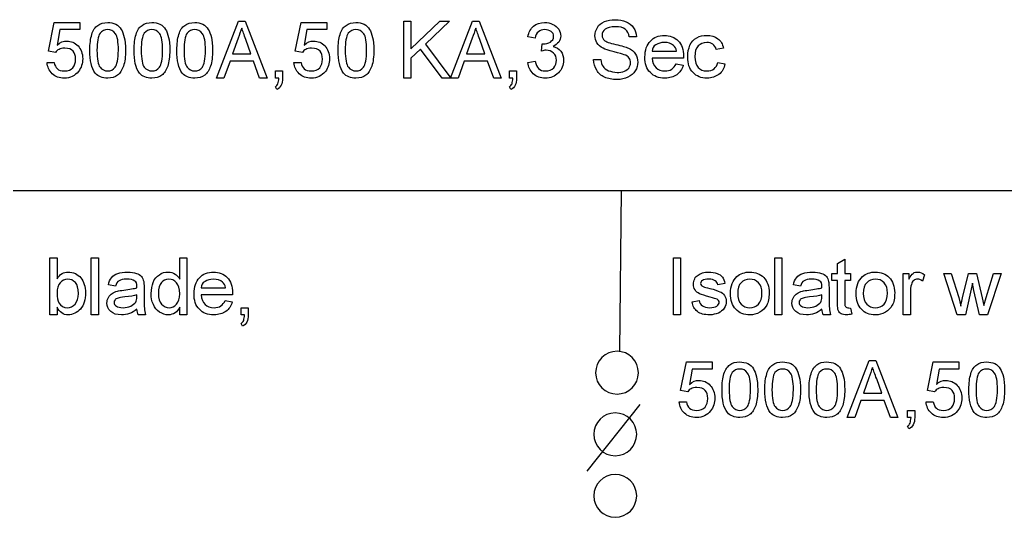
# Model space of a CAD drawing. Header units: millimetres. Extents: x 12 to 286, y 8 to 173.
# Drawn here: x 89.28 to 113.65, y 43.04 to 55.35 of the extents above; entities that cross this region are included whole.
import ezdxf

# ---------------------------------------------------------------- set-up
doc = ezdxf.new("R2010")
doc.units = ezdxf.units.MM
doc.layers.get('0').update_dxf_attribs({"linetype": 'CONTINUOUS'})

msp = doc.modelspace()

# ---------------------------------------------------------------- linework, layer by layer
at = {"color": 0}
for p, q in [((94.1476, 53.9048), (94.6891, 55.3159)), ((94.6891, 55.3159), (94.8588, 55.3159)), ((94.8588, 55.3159), (95.4003, 53.9048)), ((98.7778, 53.9048), (98.7778, 55.3159)), ((98.7778, 55.3159), (98.9542, 55.3159)), ((98.9542, 55.3159), (98.9542, 54.6283)), ((98.9542, 54.6283), (99.6668, 55.3159)), ((99.9063, 55.3159), (99.3112, 54.7412)), ((99.6668, 55.3159), (99.9063, 55.3159)), ((99.9324, 53.9048), (100.474, 55.3159)), ((100.474, 55.3159), (100.644, 55.3159)), ((100.644, 55.3159), (101.185, 53.9048)), ((89.9943, 54.5744), (90.1347, 55.2799)), ((90.1347, 55.2799), (90.7701, 55.2799)), ((90.278, 55.1035), (90.212, 54.719)), ((90.7701, 55.1035), (90.278, 55.1035)), ((90.7701, 55.2799), (90.7701, 55.1035)), ((96.096, 54.5744), (96.2381, 55.2799)), ((96.2381, 55.2799), (96.8735, 55.2799)), ((96.3814, 55.1035), (96.3154, 54.719)), ((96.8735, 55.1035), (96.3814, 55.1035)), ((96.8735, 55.2799), (96.8735, 55.1035)), ((94.6849, 54.8901), (94.5473, 54.5042)), ((95.0006, 54.5042), (94.8753, 54.8584)), ((100.47, 54.8901), (100.332, 54.5042)), ((100.785, 54.5042), (100.66, 54.8584)), ((102.023, 54.8929), (101.847, 54.9271)), ((104.528, 54.9271), (104.352, 54.9271)), ((91.0167, 54.591), (91.0167, 54.591)), ((92.111, 54.591), (92.111, 54.591)), ((93.1693, 54.591), (93.1693, 54.591)), ((97.1543, 54.591), (97.1543, 54.591)), ((99.1884, 54.6241), (98.9542, 54.398)), ((99.7299, 53.9048), (99.1884, 54.6241)), ((99.3112, 54.7412), (99.9423, 53.9048)), ((102.18, 54.5744), (102.198, 54.7508)), ((106.679, 54.6446), (106.503, 54.6104)), ((90.1707, 54.5402), (89.9943, 54.5744)), ((94.5473, 54.5042), (95.0006, 54.5042)), ((96.2724, 54.5402), (96.096, 54.5744)), ((98.9542, 54.398), (98.9542, 53.9048)), ((100.332, 54.5042), (100.785, 54.5042)), ((103.47, 54.3638), (103.646, 54.3638)), ((104.915, 54.5744), (105.517, 54.5744)), ((105.692, 54.398), (104.915, 54.398)), ((89.9583, 54.2918), (90.1347, 54.2918)), ((94.4838, 54.3278), (94.3321, 53.9048)), ((95.0627, 54.3278), (94.4838, 54.3278)), ((95.214, 53.9048), (95.0627, 54.3278)), ((96.0617, 54.2918), (96.2381, 54.2918)), ((100.27, 54.3278), (100.119, 53.9048)), ((100.849, 54.3278), (100.27, 54.3278)), ((101.001, 53.9048), (100.849, 54.3278)), ((101.847, 54.2918), (102.023, 54.3278)), ((105.514, 54.2576), (105.687, 54.2216)), ((105.514, 54.2576), (105.514, 54.2576)), ((106.539, 54.2918), (106.715, 54.2576)), ((94.3321, 53.9048), (94.1476, 53.9048)), ((95.4003, 53.9048), (95.214, 53.9048)), ((95.6028, 53.9048), (95.6028, 54.0812)), ((95.6028, 54.0812), (95.7792, 54.0812)), ((95.6896, 53.9048), (95.6028, 53.9048)), ((95.7792, 54.0812), (95.7792, 53.9048)), ((98.9542, 53.9048), (98.7778, 53.9048)), ((99.9423, 53.9048), (99.7299, 53.9048)), ((100.119, 53.9048), (99.9324, 53.9048)), ((101.185, 53.9048), (101.001, 53.9048)), ((101.388, 53.9048), (101.388, 54.0812)), ((101.388, 54.0812), (101.564, 54.0812)), ((101.476, 53.9048), (101.388, 53.9048)), ((101.564, 54.0812), (101.564, 53.9048)), ((95.6388, 53.6222), (95.6028, 53.6924)), ((101.424, 53.6222), (101.388, 53.6924)), ((22.9595, 51.1253), (159.272, 51.1253)), ((104.153, 51.1253), (104.112, 47.1456)), ((90.0285, 48.048), (90.0285, 49.4591)), ((90.0285, 49.4591), (90.2049, 49.4591)), ((90.2049, 49.4591), (90.2049, 48.937)), ((91.0526, 48.048), (91.0526, 49.4591)), ((91.0526, 49.4591), (91.229, 49.4591)), ((91.229, 49.4591), (91.229, 48.048)), ((93.2395, 48.9342), (93.2395, 49.4591)), ((93.2395, 49.4591), (93.4159, 49.4591)), ((93.4159, 49.4591), (93.4159, 48.048)), ((105.445, 48.048), (105.445, 49.4591)), ((105.445, 49.4591), (105.621, 49.4591)), ((105.621, 49.4591), (105.621, 48.048)), ((107.95, 48.048), (107.95, 49.4591)), ((107.95, 49.4591), (108.126, 49.4591)), ((108.126, 49.4591), (108.126, 48.048)), ((109.502, 49.3201), (109.678, 49.4235)), ((109.502, 49.0721), (109.502, 49.3201)), ((109.678, 49.4235), (109.678, 49.0721)), ((109.361, 48.8957), (109.361, 49.0721)), ((109.361, 49.0721), (109.502, 49.0721)), ((109.678, 49.0721), (109.82, 49.0721)), ((109.82, 49.0721), (109.82, 48.8957)), ((111.125, 48.048), (111.125, 49.0721)), ((111.125, 49.0721), (111.265, 49.0721)), ((111.265, 49.0721), (111.265, 48.9313)), ((111.654, 49.0418), (111.598, 48.8805)), ((112.46, 48.048), (112.131, 49.0721)), ((112.131, 49.0721), (112.313, 49.0721)), ((112.313, 49.0721), (112.498, 48.4766)), ((112.593, 48.4671), (112.74, 49.0721)), ((112.74, 49.0721), (112.932, 49.0721)), ((112.932, 49.0721), (113.08, 48.4699)), ((113.174, 48.4794), (113.359, 49.0721)), ((113.542, 49.0721), (113.209, 48.048)), ((113.359, 49.0721), (113.542, 49.0721)), ((91.652, 48.7535), (91.4756, 48.7895)), ((106.715, 48.8237), (106.539, 48.7895)), ((108.585, 48.7535), (108.409, 48.7895)), ((109.502, 48.8957), (109.361, 48.8957)), ((109.502, 48.3415), (109.502, 48.8957)), ((109.82, 48.8957), (109.678, 48.8957)), ((109.678, 48.8957), (109.678, 48.3528)), ((112.837, 48.835), (112.66, 48.048)), ((112.874, 48.6488), (112.837, 48.835)), ((92.1798, 48.4946), (92.1812, 48.5429)), ((92.3576, 48.7204), (92.3576, 48.5098)), ((93.7687, 48.7193), (94.3681, 48.7193)), ((94.543, 48.5429), (93.7687, 48.5429)), ((106.856, 48.5771), (106.856, 48.5771)), ((109.113, 48.4946), (109.115, 48.5429)), ((109.291, 48.7204), (109.291, 48.5098)), ((109.96, 48.5771), (109.96, 48.5771)), ((111.301, 48.5937), (111.301, 48.048)), ((113.013, 48.048), (112.874, 48.6488)), ((94.3652, 48.4008), (94.5388, 48.3665)), ((94.3652, 48.4008), (94.3652, 48.4008)), ((105.904, 48.3665), (106.08, 48.4008)), ((112.498, 48.4766), (112.55, 48.2618)), ((113.08, 48.4699), (113.117, 48.2822)), ((113.117, 48.2822), (113.174, 48.4794)), ((90.2049, 48.048), (90.0285, 48.048)), ((90.2049, 48.2353), (90.2049, 48.048)), ((91.229, 48.048), (91.0526, 48.048)), ((92.1812, 48.1902), (92.1812, 48.1902)), ((92.3918, 48.048), (92.2154, 48.048)), ((93.2395, 48.048), (93.2395, 48.2367)), ((93.4159, 48.048), (93.2395, 48.048)), ((94.7568, 48.048), (94.7568, 48.2244)), ((94.7568, 48.2244), (94.9332, 48.2244)), ((94.8436, 48.048), (94.7568, 48.048)), ((94.9332, 48.2244), (94.9332, 48.048)), ((105.621, 48.048), (105.445, 48.048)), ((108.126, 48.048), (107.95, 48.048)), ((109.115, 48.1902), (109.115, 48.1902)), ((109.325, 48.048), (109.149, 48.048)), ((109.82, 48.2148), (109.854, 48.0646)), ((111.301, 48.048), (111.125, 48.048)), ((112.66, 48.048), (112.46, 48.048)), ((113.209, 48.048), (113.013, 48.048)), ((94.791, 47.7654), (94.7568, 47.8374)), ((105.621, 46.1779), (105.763, 46.8835)), ((105.763, 46.8835), (106.398, 46.8835)), ((106.398, 46.8835), (106.398, 46.7071)), ((109.74, 45.5083), (110.282, 46.9194)), ((110.282, 46.9194), (110.451, 46.9194)), ((110.451, 46.9194), (110.993, 45.5083)), ((111.724, 46.1779), (111.867, 46.8835)), ((111.867, 46.8835), (112.5, 46.8835)), ((112.5, 46.8835), (112.5, 46.7071)), ((105.906, 46.7071), (105.84, 46.3243)), ((106.398, 46.7071), (105.906, 46.7071)), ((112.01, 46.7071), (111.943, 46.3243)), ((112.5, 46.7071), (112.01, 46.7071)), ((110.278, 46.4936), (110.14, 46.1077)), ((110.593, 46.1077), (110.468, 46.4619)), ((105.797, 46.1437), (105.621, 46.1779)), ((106.645, 46.1959), (106.645, 46.1959)), ((107.703, 46.1959), (107.703, 46.1959)), ((108.796, 46.1959), (108.796, 46.1959)), ((110.14, 46.1077), (110.593, 46.1077)), ((111.901, 46.1437), (111.724, 46.1779)), ((112.748, 46.1959), (112.748, 46.1959)), ((103.307, 44.1812), (104.619, 45.8336)), ((105.587, 45.8971), (105.763, 45.8971)), ((110.078, 45.9313), (109.926, 45.5083)), ((110.657, 45.9313), (110.078, 45.9313)), ((110.808, 45.5083), (110.657, 45.9313)), ((111.69, 45.8971), (111.867, 45.8971)), ((111.231, 45.5083), (111.231, 45.6847)), ((111.231, 45.6847), (111.408, 45.6847)), ((111.408, 45.6847), (111.408, 45.5083)), ((109.926, 45.5083), (109.74, 45.5083)), ((110.993, 45.5083), (110.808, 45.5083)), ((111.318, 45.5083), (111.231, 45.5083)), ((111.265, 45.2258), (111.231, 45.296))]:
    msp.add_line(p, q, dxfattribs=at)
for points in [[(103.741, 55.3021), (103.811, 55.3392), (103.905, 55.3501), (104.001, 55.3501)], [(104.001, 55.3501), (104.104, 55.3501), (104.196, 55.3339), (104.275, 55.3007)], [(91.0664, 54.985), (91.0939, 55.0926), (91.1475, 55.1628), (91.2125, 55.2097)], [(91.2125, 55.2097), (91.2717, 55.2566), (91.3599, 55.2799), (91.4576, 55.2799)], [(91.4562, 55.1035), (91.3765, 55.1035), (91.3183, 55.0746), (91.2689, 55.0139)], [(91.6506, 55.003), (91.5913, 55.0803), (91.5377, 55.1035), (91.4562, 55.1035)], [(91.4576, 55.2799), (91.524, 55.2799), (91.597, 55.2662), (91.6573, 55.2372)], [(91.6573, 55.2372), (91.7152, 55.2111), (91.7635, 55.1656), (91.7924, 55.1106)], [(91.7924, 55.1106), (91.8228, 55.0651), (91.8475, 54.9892), (91.8683, 54.9106)], [(92.159, 54.985), (92.1879, 55.0926), (92.2419, 55.1628), (92.3064, 55.2097)], [(92.3064, 55.2097), (92.3643, 55.2566), (92.4525, 55.2799), (92.552, 55.2799)], [(92.5491, 55.1035), (92.4691, 55.1035), (92.4126, 55.0746), (92.3618, 55.0139)], [(92.7435, 55.003), (92.6842, 55.0803), (92.6317, 55.1035), (92.5491, 55.1035)], [(92.552, 55.2799), (92.6179, 55.2799), (92.6895, 55.2662), (92.7502, 55.2372)], [(92.7502, 55.2372), (92.8095, 55.2111), (92.8564, 55.1656), (92.8867, 55.1106)], [(92.8867, 55.1106), (92.9171, 55.0651), (92.9418, 54.9892), (92.9626, 54.9106)], [(93.2173, 54.985), (93.2462, 55.0926), (93.3002, 55.1628), (93.3648, 55.2097)], [(93.3648, 55.2097), (93.4226, 55.2566), (93.5108, 55.2799), (93.6103, 55.2799)], [(93.6075, 55.1035), (93.5274, 55.1035), (93.4709, 55.0746), (93.4201, 55.0139)], [(93.8018, 55.003), (93.7426, 55.0803), (93.69, 55.1035), (93.6075, 55.1035)], [(93.6103, 55.2799), (93.6763, 55.2799), (93.7479, 55.2662), (93.8086, 55.2372)], [(93.8086, 55.2372), (93.8678, 55.2111), (93.9147, 55.1656), (93.9451, 55.1106)], [(93.9451, 55.1106), (93.9754, 55.0651), (94.0001, 54.9892), (94.0209, 54.9106)], [(94.773, 55.1395), (94.7402, 55.0609), (94.7166, 54.9783), (94.6849, 54.8901)], [(94.8753, 54.8584), (94.8284, 54.9864), (94.7995, 55.0693), (94.773, 55.1395)], [(97.204, 54.985), (97.233, 55.0926), (97.2855, 55.1628), (97.3501, 55.2097)], [(97.3501, 55.2097), (97.4094, 55.2566), (97.4975, 55.2799), (97.5953, 55.2799)], [(97.5942, 55.1035), (97.5141, 55.1035), (97.4577, 55.0746), (97.4065, 55.0139)], [(97.7882, 55.003), (97.729, 55.0803), (97.6768, 55.1035), (97.5942, 55.1035)], [(97.5953, 55.2799), (97.663, 55.2799), (97.7346, 55.2662), (97.7953, 55.2372)], [(97.7953, 55.2372), (97.8546, 55.2111), (97.9015, 55.1656), (97.9318, 55.1106)], [(97.9318, 55.1106), (97.9607, 55.0651), (97.9868, 54.9892), (98.0062, 54.9106)], [(100.56, 55.1395), (100.525, 55.0609), (100.502, 54.9783), (100.47, 54.8901)], [(100.66, 54.8584), (100.613, 54.9864), (100.584, 55.0693), (100.56, 55.1395)], [(101.847, 54.9271), (101.867, 55.0404), (101.914, 55.1258), (101.987, 55.1879)], [(101.987, 55.1879), (102.048, 55.2566), (102.15, 55.2799), (102.259, 55.2799)], [(102.264, 55.1035), (102.191, 55.1035), (102.147, 55.0855), (102.104, 55.0513)], [(102.259, 55.2799), (102.325, 55.2799), (102.402, 55.2648), (102.464, 55.2344)], [(102.421, 55.0556), (102.377, 55.0912), (102.328, 55.1035), (102.264, 55.1035)], [(102.464, 55.2344), (102.52, 55.2083), (102.576, 55.1642), (102.609, 55.112)], [(102.609, 55.112), (102.635, 55.0693), (102.658, 55.0058), (102.658, 54.9465)], [(103.504, 54.9547), (103.504, 55.0305), (103.525, 55.0954), (103.565, 55.1575)], [(103.565, 55.1575), (103.597, 55.2263), (103.664, 55.269), (103.741, 55.3021)], [(103.759, 55.112), (103.704, 55.0803), (103.681, 55.021), (103.681, 54.9617)], [(104.006, 55.1737), (103.89, 55.1737), (103.811, 55.1533), (103.759, 55.112)], [(104.254, 55.112), (104.195, 55.1628), (104.116, 55.1737), (104.006, 55.1737)], [(104.352, 54.9271), (104.342, 55.0086), (104.309, 55.0704), (104.254, 55.112)], [(104.275, 55.3007), (104.345, 55.2718), (104.415, 55.2168), (104.458, 55.1505)], [(104.458, 55.1505), (104.501, 55.0926), (104.524, 55.0101), (104.528, 54.9271)], [(90.212, 54.719), (90.285, 54.7977), (90.3661, 54.821), (90.449, 54.821)], [(90.449, 54.821), (90.5482, 54.821), (90.6515, 54.7811), (90.7274, 54.7)], [(91.0167, 54.591), (91.0167, 54.7578), (91.0332, 54.8816), (91.0664, 54.985)], [(91.2689, 55.0139), (91.2163, 54.9437), (91.1931, 54.7977), (91.1931, 54.5924)], [(91.7222, 54.5924), (91.7222, 54.8047), (91.6989, 54.9356), (91.6506, 55.003)], [(91.8683, 54.9106), (91.8863, 54.8375), (91.8986, 54.7261), (91.8986, 54.591)], [(92.111, 54.591), (92.111, 54.7578), (92.1261, 54.8816), (92.159, 54.985)], [(92.3618, 55.0139), (92.3092, 54.9437), (92.2874, 54.7977), (92.2874, 54.5924)], [(92.8165, 54.5924), (92.8165, 54.8047), (92.7915, 54.9356), (92.7435, 55.003)], [(92.9626, 54.9106), (92.9802, 54.8375), (92.9929, 54.7261), (92.9929, 54.591)], [(93.1693, 54.591), (93.1693, 54.7578), (93.1845, 54.8816), (93.2173, 54.985)], [(93.4201, 55.0139), (93.3676, 54.9437), (93.3457, 54.7977), (93.3457, 54.5924)], [(93.8749, 54.5924), (93.8749, 54.8047), (93.8498, 54.9356), (93.8018, 55.003)], [(94.0209, 54.9106), (94.0386, 54.8375), (94.0513, 54.7261), (94.0513, 54.591)], [(96.3154, 54.719), (96.3884, 54.7977), (96.4696, 54.821), (96.5521, 54.821)], [(96.5521, 54.821), (96.6516, 54.821), (96.7549, 54.7811), (96.8304, 54.7)], [(97.1543, 54.591), (97.1543, 54.7578), (97.1709, 54.8816), (97.204, 54.985)], [(97.4065, 55.0139), (97.3543, 54.9437), (97.3307, 54.7977), (97.3307, 54.5924)], [(97.8599, 54.5924), (97.8599, 54.8047), (97.8366, 54.9356), (97.7882, 55.003)], [(98.0062, 54.9106), (98.0253, 54.8375), (98.0362, 54.7261), (98.0362, 54.591)], [(102.104, 55.0513), (102.059, 55.021), (102.035, 54.9631), (102.023, 54.8929)], [(102.402, 54.7934), (102.446, 54.8337), (102.482, 54.8707), (102.482, 54.9328)], [(102.482, 54.9328), (102.482, 54.9921), (102.461, 55.0238), (102.421, 55.0556)], [(102.658, 54.9465), (102.658, 54.8968), (102.642, 54.8404), (102.61, 54.7949)], [(103.554, 54.7769), (103.517, 54.8337), (103.504, 54.8887), (103.504, 54.9547)], [(103.681, 54.9617), (103.681, 54.912), (103.7, 54.8693), (103.736, 54.8375)], [(103.736, 54.8375), (103.766, 54.8114), (103.867, 54.7702), (104.018, 54.7356)], [(104.739, 54.4241), (104.739, 54.598), (104.785, 54.7275), (104.874, 54.821)], [(104.874, 54.821), (104.954, 54.9148), (105.079, 54.9631), (105.222, 54.9631)], [(105.222, 54.9631), (105.352, 54.9631), (105.474, 54.9176), (105.561, 54.8266)], [(105.561, 54.8266), (105.645, 54.7455), (105.693, 54.6089), (105.693, 54.4435)], [(105.853, 54.7165), (105.884, 54.81), (105.946, 54.8598), (106.022, 54.901)], [(106.022, 54.901), (106.092, 54.9508), (106.179, 54.9631), (106.269, 54.9631)], [(106.269, 54.9631), (106.376, 54.9631), (106.472, 54.9356), (106.543, 54.8802)], [(106.543, 54.8802), (106.613, 54.8294), (106.66, 54.7469), (106.679, 54.6446)], [(90.2547, 54.6156), (90.2159, 54.6061), (90.1926, 54.5705), (90.1707, 54.5402)], [(90.3965, 54.6446), (90.3305, 54.6446), (90.2892, 54.635), (90.2547, 54.6156)], [(90.6032, 54.573), (90.5591, 54.6213), (90.4946, 54.6446), (90.3965, 54.6446)], [(90.7274, 54.7), (90.7934, 54.6241), (90.8403, 54.5123), (90.8403, 54.3842)], [(91.1504, 54.0262), (91.0526, 54.157), (91.0167, 54.3387), (91.0167, 54.591)], [(91.1931, 54.5924), (91.1931, 54.3814), (91.2178, 54.2354), (91.2689, 54.1736)], [(91.645, 54.1736), (91.6862, 54.241), (91.7222, 54.3761), (91.7222, 54.5924)], [(91.8986, 54.591), (91.8986, 54.4393), (91.882, 54.3031), (91.8489, 54.1997)], [(92.2443, 54.0262), (92.1452, 54.157), (92.111, 54.3387), (92.111, 54.591)], [(92.2874, 54.5924), (92.2874, 54.3814), (92.3121, 54.2354), (92.3629, 54.1736)], [(92.7393, 54.1736), (92.7806, 54.241), (92.8165, 54.3761), (92.8165, 54.5924)], [(92.9929, 54.591), (92.9929, 54.4393), (92.9763, 54.3031), (92.9432, 54.1997)], [(93.3027, 54.0262), (93.2035, 54.157), (93.1693, 54.3387), (93.1693, 54.591)], [(93.3457, 54.5924), (93.3457, 54.3814), (93.3704, 54.2354), (93.4212, 54.1736)], [(93.7976, 54.1736), (93.8389, 54.241), (93.8749, 54.3761), (93.8749, 54.5924)], [(94.0513, 54.591), (94.0513, 54.4393), (94.0347, 54.3031), (94.0015, 54.1997)], [(96.3581, 54.6156), (96.3193, 54.6061), (96.296, 54.5705), (96.2724, 54.5402)], [(96.4999, 54.6446), (96.4336, 54.6446), (96.3909, 54.635), (96.3581, 54.6156)], [(96.7066, 54.573), (96.6625, 54.6213), (96.5976, 54.6446), (96.4999, 54.6446)], [(96.8304, 54.7), (96.8954, 54.6241), (96.9437, 54.5123), (96.9437, 54.3842)], [(97.2894, 54.0262), (97.1903, 54.157), (97.1543, 54.3387), (97.1543, 54.591)], [(97.3307, 54.5924), (97.3307, 54.3814), (97.3571, 54.2354), (97.4079, 54.1736)], [(97.7844, 54.1736), (97.8256, 54.241), (97.8599, 54.3761), (97.8599, 54.5924)], [(98.0362, 54.591), (98.0362, 54.4393), (98.0211, 54.3031), (97.9883, 54.1997)], [(102.295, 54.5938), (102.256, 54.5994), (102.225, 54.5867), (102.18, 54.5744)], [(102.198, 54.7508), (102.198, 54.7494), (102.217, 54.7494), (102.224, 54.7494)], [(102.224, 54.7494), (102.282, 54.7494), (102.35, 54.7645), (102.402, 54.7934)], [(102.479, 54.5236), (102.42, 54.5758), (102.369, 54.5938), (102.295, 54.5938)], [(102.61, 54.7949), (102.57, 54.7592), (102.53, 54.7137), (102.467, 54.6862)], [(102.467, 54.6862), (102.543, 54.6777), (102.613, 54.6283), (102.66, 54.5677)], [(103.703, 54.6421), (103.63, 54.6791), (103.587, 54.7232), (103.554, 54.7769)], [(103.976, 54.5539), (103.841, 54.5924), (103.754, 54.6146), (103.703, 54.6421)], [(104.018, 54.7356), (104.165, 54.7067), (104.275, 54.6724), (104.33, 54.646)], [(104.33, 54.646), (104.404, 54.6185), (104.468, 54.5592), (104.506, 54.4999)], [(105.011, 54.7289), (104.946, 54.6985), (104.922, 54.6393), (104.915, 54.5744)], [(105.222, 54.7867), (105.131, 54.7867), (105.067, 54.7673), (105.011, 54.7289)], [(105.447, 54.7137), (105.388, 54.7631), (105.314, 54.7867), (105.222, 54.7867)], [(105.517, 54.5744), (105.508, 54.6365), (105.485, 54.6834), (105.447, 54.7137)], [(105.797, 54.4297), (105.797, 54.5402), (105.817, 54.635), (105.853, 54.7165)], [(106.057, 54.7014), (105.997, 54.6502), (105.974, 54.5564), (105.974, 54.4354)], [(106.27, 54.7867), (106.178, 54.7867), (106.112, 54.7578), (106.057, 54.7014)], [(106.418, 54.7412), (106.371, 54.7744), (106.328, 54.7867), (106.27, 54.7867)], [(106.503, 54.6104), (106.488, 54.6682), (106.459, 54.7123), (106.418, 54.7412)], [(90.5965, 54.1609), (90.6406, 54.223), (90.6639, 54.2851), (90.6639, 54.3733)], [(90.6639, 54.3733), (90.6639, 54.4657), (90.6431, 54.5236), (90.6032, 54.573)], [(90.8403, 54.3842), (90.8403, 54.2671), (90.8043, 54.157), (90.7355, 54.0688)], [(96.6996, 54.1609), (96.7437, 54.223), (96.7673, 54.2851), (96.7673, 54.3733)], [(96.7673, 54.3733), (96.7673, 54.4657), (96.7465, 54.5236), (96.7066, 54.573)], [(96.9437, 54.3842), (96.9437, 54.2671), (96.9077, 54.157), (96.8389, 54.0688)], [(102.552, 54.3458), (102.552, 54.423), (102.529, 54.4766), (102.479, 54.5236)], [(102.483, 54.157), (102.529, 54.2177), (102.552, 54.2713), (102.552, 54.3458)], [(102.729, 54.3415), (102.729, 54.2272), (102.686, 54.1168), (102.6, 54.0314)], [(102.66, 54.5677), (102.705, 54.5098), (102.729, 54.4326), (102.729, 54.3415)], [(103.546, 54.1002), (103.496, 54.1831), (103.473, 54.2657), (103.47, 54.3638)], [(103.646, 54.3638), (103.655, 54.2946), (103.673, 54.2382), (103.703, 54.1927)], [(104.226, 54.4848), (104.184, 54.507), (104.105, 54.5236), (103.976, 54.5539)], [(104.351, 54.4008), (104.316, 54.4449), (104.286, 54.4629), (104.226, 54.4848)], [(104.386, 54.2823), (104.386, 54.3306), (104.375, 54.3662), (104.351, 54.4008)], [(104.506, 54.4999), (104.539, 54.4421), (104.563, 54.3733), (104.563, 54.2974)], [(104.873, 54.0413), (104.775, 54.1334), (104.739, 54.2604), (104.739, 54.4241)], [(104.915, 54.398), (104.922, 54.296), (104.956, 54.2177), (105.015, 54.1623)], [(105.693, 54.4435), (105.693, 54.4421), (105.692, 54.4188), (105.692, 54.398)], [(105.93, 54.0399), (105.833, 54.132), (105.797, 54.2604), (105.797, 54.4297)], [(105.974, 54.4354), (105.974, 54.3221), (106.002, 54.2202), (106.057, 54.1651)], [(90.0892, 54.011), (90.0053, 54.0935), (89.9693, 54.1761), (89.9583, 54.2918)], [(90.1347, 54.2918), (90.1471, 54.2216), (90.1732, 54.1694), (90.2134, 54.1334)], [(90.2134, 54.1334), (90.2504, 54.1045), (90.3097, 54.0812), (90.387, 54.0812)], [(90.387, 54.0812), (90.4804, 54.0812), (90.5524, 54.1073), (90.5965, 54.1609)], [(91.2689, 54.1736), (91.3183, 54.1154), (91.3832, 54.0812), (91.4576, 54.0812)], [(91.4576, 54.0812), (91.5264, 54.0812), (91.5956, 54.1115), (91.645, 54.1736)], [(91.8489, 54.1997), (91.8104, 54.1045), (91.7691, 54.0219), (91.7028, 53.975)], [(92.3629, 54.1736), (92.4112, 54.1154), (92.4761, 54.0812), (92.552, 54.0812)], [(92.552, 54.0812), (92.6207, 54.0812), (92.6881, 54.1115), (92.7393, 54.1736)], [(92.9432, 54.1997), (92.9033, 54.1045), (92.8617, 54.0219), (92.7971, 53.975)], [(93.4212, 54.1736), (93.4695, 54.1154), (93.5344, 54.0812), (93.6103, 54.0812)], [(93.6103, 54.0812), (93.6791, 54.0812), (93.7465, 54.1115), (93.7976, 54.1736)], [(94.0015, 54.1997), (93.9617, 54.1045), (93.92, 54.0219), (93.8555, 53.975)], [(96.1926, 54.011), (96.1072, 54.0935), (96.0727, 54.1761), (96.0617, 54.2918)], [(96.2381, 54.2918), (96.2505, 54.2216), (96.2766, 54.1694), (96.3165, 54.1334)], [(96.3165, 54.1334), (96.3538, 54.1045), (96.4131, 54.0812), (96.4904, 54.0812)], [(96.4904, 54.0812), (96.5824, 54.0812), (96.6541, 54.1073), (96.6996, 54.1609)], [(97.4079, 54.1736), (97.4563, 54.1154), (97.5212, 54.0812), (97.5953, 54.0812)], [(97.5953, 54.0812), (97.6644, 54.0812), (97.7332, 54.1115), (97.7844, 54.1736)], [(97.9883, 54.1997), (97.948, 54.1045), (97.9068, 54.0219), (97.8422, 53.975)], [(101.98, 54.012), (101.894, 54.0949), (101.858, 54.1775), (101.847, 54.2918)], [(102.023, 54.3278), (102.042, 54.241), (102.071, 54.1775), (102.11, 54.139)], [(102.11, 54.139), (102.143, 54.1045), (102.205, 54.0812), (102.281, 54.0812)], [(102.281, 54.0812), (102.366, 54.0812), (102.436, 54.1059), (102.483, 54.157)], [(103.743, 53.9267), (103.651, 53.9694), (103.592, 54.0233), (103.546, 54.1002)], [(103.703, 54.1927), (103.725, 54.1584), (103.777, 54.1143), (103.839, 54.0865)], [(104.231, 54.077), (104.278, 54.0992), (104.323, 54.1253), (104.348, 54.1609)], [(104.348, 54.1609), (104.363, 54.205), (104.386, 54.2368), (104.386, 54.2823)], [(104.563, 54.2974), (104.563, 54.2315), (104.542, 54.1486), (104.501, 54.0826)], [(105.015, 54.1623), (105.064, 54.1154), (105.147, 54.0812), (105.235, 54.0812)], [(105.235, 54.0812), (105.3, 54.0812), (105.356, 54.0949), (105.403, 54.1225)], [(105.403, 54.1225), (105.441, 54.1609), (105.486, 54.1955), (105.514, 54.2576)], [(105.687, 54.2216), (105.649, 54.1211), (105.605, 54.0424), (105.527, 53.9873)], [(106.057, 54.1651), (106.107, 54.1154), (106.183, 54.0812), (106.271, 54.0812)], [(106.271, 54.0812), (106.338, 54.0812), (106.401, 54.0978), (106.448, 54.132)], [(106.448, 54.132), (106.491, 54.1736), (106.527, 54.2202), (106.539, 54.2918)], [(106.715, 54.2576), (106.696, 54.1472), (106.648, 54.0604), (106.568, 53.9983)], [(90.3855, 53.9048), (90.2628, 53.9048), (90.1665, 53.939), (90.0892, 54.011)], [(90.7355, 54.0688), (90.6501, 53.9627), (90.533, 53.9048), (90.3855, 53.9048)], [(91.4576, 53.9048), (91.3211, 53.9048), (91.2248, 53.9447), (91.1504, 54.0262)], [(91.7028, 53.975), (91.6326, 53.9281), (91.5568, 53.9048), (91.4576, 53.9048)], [(92.552, 53.9048), (92.4154, 53.9048), (92.3188, 53.9447), (92.2443, 54.0262)], [(92.7971, 53.975), (92.7269, 53.9281), (92.6497, 53.9048), (92.552, 53.9048)], [(93.6103, 53.9048), (93.4738, 53.9048), (93.3771, 53.9447), (93.3027, 54.0262)], [(93.8555, 53.975), (93.7853, 53.9281), (93.708, 53.9048), (93.6103, 53.9048)], [(95.6677, 53.7655), (95.6716, 53.8081), (95.6882, 53.8441), (95.6896, 53.9048)], [(95.7792, 53.9048), (95.7792, 53.8318), (95.7682, 53.7725), (95.7446, 53.727)], [(96.489, 53.9048), (96.3662, 53.9048), (96.2685, 53.939), (96.1926, 54.011)], [(96.8389, 54.0688), (96.7521, 53.9627), (96.6364, 53.9048), (96.489, 53.9048)], [(97.5953, 53.9048), (97.4591, 53.9048), (97.3624, 53.9447), (97.2894, 54.0262)], [(97.8422, 53.975), (97.7717, 53.9281), (97.6947, 53.9048), (97.5953, 53.9048)], [(101.453, 53.7655), (101.457, 53.8081), (101.475, 53.8441), (101.476, 53.9048)], [(101.564, 53.9048), (101.564, 53.8318), (101.553, 53.7725), (101.531, 53.727)], [(102.275, 53.9048), (102.155, 53.9048), (102.059, 53.9404), (101.98, 54.012)], [(102.6, 54.0314), (102.509, 53.9517), (102.406, 53.9048), (102.275, 53.9048)], [(104.056, 53.8688), (103.925, 53.8688), (103.827, 53.8882), (103.743, 53.9267)], [(103.839, 54.0865), (103.896, 54.0688), (103.972, 54.0452), (104.049, 54.0452)], [(104.049, 54.0452), (104.112, 54.0452), (104.178, 54.0561), (104.231, 54.077)], [(104.32, 53.9253), (104.24, 53.8925), (104.153, 53.8688), (104.056, 53.8688)], [(104.501, 54.0826), (104.457, 54.0262), (104.399, 53.9627), (104.32, 53.9253)], [(105.233, 53.9048), (105.07, 53.9048), (104.961, 53.9503), (104.873, 54.0413)], [(105.527, 53.9873), (105.446, 53.939), (105.352, 53.9048), (105.233, 53.9048)], [(106.277, 53.9048), (106.125, 53.9048), (106.017, 53.9503), (105.93, 54.0399)], [(106.568, 53.9983), (106.48, 53.939), (106.393, 53.9048), (106.277, 53.9048)], [(95.6028, 53.6924), (95.6317, 53.709), (95.6539, 53.7337), (95.6677, 53.7655)], [(95.7446, 53.727), (95.7227, 53.6829), (95.6867, 53.6469), (95.6388, 53.6222)], [(101.388, 53.6924), (101.417, 53.709), (101.439, 53.7337), (101.453, 53.7655)], [(101.531, 53.727), (101.508, 53.6829), (101.472, 53.6469), (101.424, 53.6222)], [(90.2049, 48.937), (90.278, 49.0594), (90.3704, 49.1063), (90.4819, 49.1063)], [(90.4819, 49.1063), (90.5344, 49.1063), (90.6032, 49.094), (90.6582, 49.0693)], [(90.6582, 49.0693), (90.7038, 49.0442), (90.7602, 49.0086), (90.7948, 48.9631)], [(91.554, 48.9659), (91.5871, 49.0238), (91.6421, 49.0456), (91.7113, 49.0707)], [(91.7113, 49.0707), (91.772, 49.094), (91.8602, 49.1063), (91.9498, 49.1063)], [(91.9498, 49.1063), (92.0351, 49.1063), (92.112, 49.0968), (92.1688, 49.0746)], [(92.1688, 49.0746), (92.2168, 49.0636), (92.2666, 49.0266), (92.2927, 48.9948)], [(92.2927, 48.9948), (92.3177, 48.9645), (92.3382, 48.9204), (92.3477, 48.8707)], [(92.5834, 48.8516), (92.6123, 48.937), (92.6677, 48.9962), (92.735, 49.0403)], [(92.735, 49.0403), (92.7943, 49.094), (92.8769, 49.1063), (92.9612, 49.1063)], [(92.9612, 49.1063), (93.0204, 49.1063), (93.0755, 49.0911), (93.1224, 49.0583)], [(93.1224, 49.0583), (93.1623, 49.0305), (93.2092, 48.985), (93.2395, 48.9342)], [(93.726, 48.9659), (93.8057, 49.0594), (93.9313, 49.1063), (94.0745, 49.1063)], [(94.0745, 49.1063), (94.204, 49.1063), (94.3254, 49.0608), (94.4136, 48.9701)], [(105.97, 48.9356), (105.981, 48.985), (106.019, 49.0086), (106.055, 49.0333)], [(106.055, 49.0333), (106.079, 49.0555), (106.119, 49.0707), (106.164, 49.0859)], [(106.164, 49.0859), (106.206, 49.1063), (106.261, 49.1063), (106.313, 49.1063)], [(106.313, 49.1063), (106.386, 49.1063), (106.462, 49.0954), (106.522, 49.0721)], [(106.522, 49.0721), (106.576, 49.0608), (106.627, 49.0181), (106.656, 48.9797)], [(106.656, 48.9797), (106.681, 48.9479), (106.704, 48.8901), (106.715, 48.8237)], [(106.856, 48.5771), (106.856, 48.7645), (106.908, 48.9038), (107.013, 48.9948)], [(107.013, 48.9948), (107.096, 49.0721), (107.207, 49.1063), (107.334, 49.1063)], [(107.334, 49.1063), (107.466, 49.1063), (107.588, 49.0608), (107.676, 48.9701)], [(108.487, 48.9659), (108.52, 49.0238), (108.575, 49.0456), (108.645, 49.0707)], [(108.645, 49.0707), (108.705, 49.094), (108.793, 49.1063), (108.883, 49.1063)], [(108.883, 49.1063), (108.968, 49.1063), (109.045, 49.0968), (109.102, 49.0746)], [(109.102, 49.0746), (109.15, 49.0636), (109.2, 49.0266), (109.226, 48.9948)], [(109.226, 48.9948), (109.251, 48.9645), (109.272, 48.9204), (109.281, 48.8707)], [(109.96, 48.5771), (109.96, 48.7645), (110.013, 48.9038), (110.118, 48.9948)], [(110.118, 48.9948), (110.2, 49.0721), (110.312, 49.1063), (110.437, 49.1063)], [(110.437, 49.1063), (110.571, 49.1063), (110.691, 49.0608), (110.78, 48.9701)], [(111.265, 48.9313), (111.304, 49.0142), (111.34, 49.0499), (111.373, 49.0721)], [(111.373, 49.0721), (111.406, 49.1063), (111.442, 49.1063), (111.481, 49.1063)], [(111.481, 49.1063), (111.537, 49.1063), (111.596, 49.0844), (111.654, 49.0418)], [(90.285, 48.8417), (90.2286, 48.7881), (90.2049, 48.6971), (90.2049, 48.5842)], [(90.4737, 48.9299), (90.3937, 48.9299), (90.3372, 48.901), (90.285, 48.8417)], [(90.6582, 48.8446), (90.5979, 48.9066), (90.5454, 48.9299), (90.4737, 48.9299)], [(90.7341, 48.5786), (90.7341, 48.7094), (90.7094, 48.7881), (90.6582, 48.8446)], [(90.7948, 48.9631), (90.8223, 48.9176), (90.8597, 48.8625), (90.8801, 48.799)], [(90.8801, 48.799), (90.8981, 48.744), (90.9105, 48.6653), (90.9105, 48.5923)], [(91.4756, 48.7895), (91.4908, 48.8625), (91.5169, 48.9218), (91.554, 48.9659)], [(91.7402, 48.8915), (91.6947, 48.8668), (91.6711, 48.8199), (91.652, 48.7535)], [(91.9261, 48.9299), (91.8326, 48.9299), (91.7801, 48.9176), (91.7402, 48.8915)], [(92.13, 48.8819), (92.0778, 48.9176), (92.0171, 48.9299), (91.9261, 48.9299)], [(92.1812, 48.7564), (92.1812, 48.8266), (92.1646, 48.8569), (92.13, 48.8819)], [(92.1798, 48.7193), (92.1688, 48.7384), (92.1812, 48.7507), (92.1812, 48.7564)], [(92.3477, 48.8707), (92.3452, 48.8488), (92.3576, 48.7909), (92.3576, 48.7204)], [(92.534, 48.5757), (92.534, 48.6777), (92.5505, 48.7687), (92.5834, 48.8516)], [(92.7848, 48.8446), (92.7336, 48.7938), (92.7104, 48.6985), (92.7104, 48.5771)], [(92.9707, 48.9299), (92.891, 48.9299), (92.8342, 48.901), (92.7848, 48.8446)], [(93.1609, 48.8417), (93.1002, 48.9066), (93.0465, 48.9299), (92.9707, 48.9299)], [(93.2395, 48.5648), (93.2395, 48.6943), (93.2134, 48.7825), (93.1609, 48.8417)], [(93.5923, 48.569), (93.5923, 48.7412), (93.6364, 48.8707), (93.726, 48.9659)], [(93.8636, 48.8721), (93.7976, 48.8417), (93.774, 48.7825), (93.7687, 48.7193)], [(94.0731, 48.9299), (93.9821, 48.9299), (93.92, 48.9109), (93.8636, 48.8721)], [(94.2993, 48.8583), (94.24, 48.9066), (94.1656, 48.9299), (94.0731, 48.9299)], [(94.3681, 48.7193), (94.3599, 48.7811), (94.3363, 48.8266), (94.2993, 48.8583)], [(94.4136, 48.9701), (94.4975, 48.8901), (94.5444, 48.7521), (94.5444, 48.587)], [(105.94, 48.8061), (105.94, 48.8583), (105.949, 48.8957), (105.97, 48.9356)], [(105.978, 48.6668), (105.95, 48.7151), (105.94, 48.7549), (105.94, 48.8061)], [(106.164, 48.8982), (106.127, 48.8872), (106.116, 48.8527), (106.116, 48.8237)], [(106.116, 48.8237), (106.116, 48.8061), (106.123, 48.7895), (106.136, 48.7743)], [(106.136, 48.7743), (106.142, 48.7645), (106.17, 48.7468), (106.198, 48.737)], [(106.327, 48.9299), (106.238, 48.9299), (106.196, 48.9204), (106.164, 48.8982)], [(106.198, 48.737), (106.211, 48.737), (106.263, 48.7204), (106.345, 48.7013)], [(106.475, 48.8929), (106.438, 48.9176), (106.39, 48.9299), (106.327, 48.9299)], [(106.539, 48.7895), (106.532, 48.8336), (106.51, 48.8678), (106.475, 48.8929)], [(107.118, 48.8431), (107.056, 48.7895), (107.032, 48.6957), (107.032, 48.5786)], [(107.334, 48.9299), (107.24, 48.9299), (107.176, 48.901), (107.118, 48.8431)], [(107.546, 48.8417), (107.483, 48.9066), (107.418, 48.9299), (107.334, 48.9299)], [(107.633, 48.5828), (107.633, 48.7066), (107.604, 48.7825), (107.546, 48.8417)], [(107.676, 48.9701), (107.761, 48.8887), (107.81, 48.7521), (107.81, 48.5923)], [(108.409, 48.7895), (108.424, 48.8625), (108.45, 48.9218), (108.487, 48.9659)], [(108.674, 48.8915), (108.628, 48.8668), (108.604, 48.8199), (108.585, 48.7535)], [(108.859, 48.9299), (108.766, 48.9299), (108.713, 48.9176), (108.674, 48.8915)], [(109.063, 48.8819), (109.011, 48.9176), (108.95, 48.9299), (108.859, 48.9299)], [(109.115, 48.7564), (109.115, 48.8266), (109.098, 48.8569), (109.063, 48.8819)], [(109.113, 48.7193), (109.102, 48.7384), (109.115, 48.7507), (109.115, 48.7564)], [(109.281, 48.8707), (109.279, 48.8488), (109.291, 48.7909), (109.291, 48.7204)], [(110.222, 48.8431), (110.161, 48.7895), (110.137, 48.6957), (110.137, 48.5786)], [(110.437, 48.9299), (110.345, 48.9299), (110.28, 48.901), (110.222, 48.8431)], [(110.651, 48.8417), (110.588, 48.9066), (110.523, 48.9299), (110.437, 48.9299)], [(110.736, 48.5828), (110.736, 48.7066), (110.709, 48.7825), (110.651, 48.8417)], [(110.78, 48.9701), (110.866, 48.8887), (110.913, 48.7521), (110.913, 48.5923)], [(111.327, 48.799), (111.301, 48.7454), (111.301, 48.6668), (111.301, 48.5937)], [(111.385, 48.8957), (111.354, 48.8844), (111.338, 48.8403), (111.327, 48.799)], [(111.481, 48.9299), (111.445, 48.9299), (111.413, 48.919), (111.385, 48.8957)], [(111.598, 48.8805), (111.554, 48.9176), (111.519, 48.9299), (111.481, 48.9299)], [(90.2049, 48.5842), (90.2049, 48.4837), (90.2215, 48.3941), (90.2533, 48.3457)], [(90.6544, 48.314), (90.6999, 48.3789), (90.7341, 48.4614), (90.7341, 48.5786)], [(90.9105, 48.5923), (90.9105, 48.4258), (90.8678, 48.285), (90.7852, 48.1902)], [(91.4756, 48.4766), (91.4989, 48.5278), (91.5293, 48.551), (91.5681, 48.5757)], [(91.5681, 48.5757), (91.5995, 48.6022), (91.6506, 48.6198), (91.6989, 48.6336)], [(91.6989, 48.6336), (91.7303, 48.6473), (91.7871, 48.6502), (91.8587, 48.6586)], [(91.8778, 48.4904), (91.7967, 48.4875), (91.7469, 48.4724), (91.7152, 48.4628)], [(91.8587, 48.6586), (91.9939, 48.6833), (92.111, 48.6957), (92.1798, 48.7193)], [(92.1812, 48.5429), (92.1135, 48.5221), (92.0129, 48.5041), (91.8778, 48.4904)], [(92.1508, 48.3609), (92.1688, 48.3926), (92.1798, 48.4353), (92.1798, 48.4946)], [(92.3576, 48.5098), (92.3576, 48.3747), (92.3604, 48.2632), (92.3643, 48.2078)], [(92.5876, 48.3016), (92.5449, 48.3912), (92.534, 48.4724), (92.534, 48.5757)], [(92.7104, 48.5771), (92.7104, 48.4586), (92.7365, 48.3704), (92.7887, 48.3126)], [(93.1623, 48.3087), (93.2035, 48.3718), (93.2395, 48.4505), (93.2395, 48.5648)], [(93.7246, 48.1859), (93.6265, 48.2783), (93.5923, 48.4036), (93.5923, 48.569)], [(93.7687, 48.5429), (93.7754, 48.4396), (93.8071, 48.3609), (93.8664, 48.3059)], [(94.5444, 48.587), (94.5444, 48.5856), (94.5444, 48.562), (94.543, 48.5429)], [(106.092, 48.5676), (106.039, 48.5951), (106.004, 48.6241), (105.978, 48.6668)], [(106.35, 48.4822), (106.222, 48.5235), (106.143, 48.544), (106.092, 48.5676)], [(106.345, 48.7013), (106.455, 48.6738), (106.545, 48.6406), (106.593, 48.6198)], [(106.593, 48.6198), (106.635, 48.6075), (106.681, 48.5676), (106.708, 48.5278)], [(106.708, 48.5278), (106.726, 48.4918), (106.751, 48.4367), (106.751, 48.3775)], [(106.988, 48.1845), (106.892, 48.2769), (106.856, 48.4064), (106.856, 48.5771)], [(107.032, 48.5786), (107.032, 48.471), (107.061, 48.3718), (107.118, 48.3126)], [(107.547, 48.3126), (107.597, 48.3775), (107.633, 48.4614), (107.633, 48.5828)], [(107.81, 48.5923), (107.81, 48.4685), (107.789, 48.3581), (107.75, 48.2836)], [(108.409, 48.4766), (108.432, 48.5278), (108.463, 48.551), (108.501, 48.5757)], [(108.501, 48.5757), (108.533, 48.6022), (108.584, 48.6198), (108.632, 48.6336)], [(108.632, 48.6336), (108.664, 48.6473), (108.72, 48.6502), (108.792, 48.6586)], [(108.811, 48.4904), (108.73, 48.4875), (108.68, 48.4724), (108.649, 48.4628)], [(108.792, 48.6586), (108.927, 48.6833), (109.044, 48.6957), (109.113, 48.7193)], [(109.115, 48.5429), (109.047, 48.5221), (108.946, 48.5041), (108.811, 48.4904)], [(109.084, 48.3609), (109.102, 48.3926), (109.113, 48.4353), (109.113, 48.4946)], [(109.291, 48.5098), (109.291, 48.3747), (109.294, 48.2632), (109.298, 48.2078)], [(110.093, 48.1845), (109.996, 48.2769), (109.96, 48.4064), (109.96, 48.5771)], [(110.137, 48.5786), (110.137, 48.471), (110.166, 48.3718), (110.222, 48.3126)], [(110.651, 48.3126), (110.702, 48.3775), (110.736, 48.4614), (110.736, 48.5828)], [(110.913, 48.5923), (110.913, 48.4685), (110.894, 48.3581), (110.855, 48.2836)], [(90.2533, 48.3457), (90.3016, 48.2713), (90.3774, 48.2244), (90.4656, 48.2244)], [(90.4656, 48.2244), (90.5344, 48.2244), (90.6018, 48.2547), (90.6544, 48.314)], [(91.4396, 48.3401), (91.4396, 48.3979), (91.452, 48.4353), (91.4756, 48.4766)], [(91.5335, 48.1309), (91.4633, 48.1926), (91.4396, 48.2547), (91.4396, 48.3401)], [(91.6421, 48.4173), (91.616, 48.405), (91.616, 48.3775), (91.616, 48.3528)], [(91.616, 48.3528), (91.616, 48.321), (91.6354, 48.285), (91.6725, 48.2618)], [(91.7152, 48.4628), (91.6739, 48.4558), (91.6587, 48.4382), (91.6421, 48.4173)], [(91.6725, 48.2618), (91.7028, 48.248), (91.7649, 48.2244), (91.8365, 48.2244)], [(91.8365, 48.2244), (91.9057, 48.2244), (91.9716, 48.2367), (92.0267, 48.2632)], [(92.0267, 48.2632), (92.075, 48.3002), (92.1233, 48.3224), (92.1508, 48.3609)], [(92.7421, 48.1157), (92.6663, 48.1612), (92.625, 48.2215), (92.5876, 48.3016)], [(92.7887, 48.3126), (92.8398, 48.2604), (92.9058, 48.2244), (92.9778, 48.2244)], [(92.9778, 48.2244), (93.0437, 48.2244), (93.1115, 48.2519), (93.1623, 48.3087)], [(93.8664, 48.3059), (93.9161, 48.2604), (93.9987, 48.2244), (94.0869, 48.2244)], [(94.0869, 48.2244), (94.1532, 48.2244), (94.2097, 48.2381), (94.2552, 48.2671)], [(94.2552, 48.2671), (94.2922, 48.3044), (94.3377, 48.3401), (94.3652, 48.4008)], [(94.5388, 48.3665), (94.5003, 48.2646), (94.4577, 48.1873), (94.3804, 48.1323)], [(106.037, 48.1281), (105.959, 48.1902), (105.923, 48.2618), (105.904, 48.3665)], [(106.08, 48.4008), (106.09, 48.3443), (106.116, 48.3002), (106.16, 48.2699)], [(106.16, 48.2699), (106.2, 48.248), (106.263, 48.2244), (106.342, 48.2244)], [(106.342, 48.2244), (106.416, 48.2244), (106.478, 48.2381), (106.517, 48.2646)], [(106.522, 48.4339), (106.491, 48.4477), (106.44, 48.4628), (106.35, 48.4822)], [(106.517, 48.2646), (106.55, 48.3016), (106.575, 48.3224), (106.575, 48.3581)], [(106.575, 48.3581), (106.575, 48.3926), (106.557, 48.4159), (106.522, 48.4339)], [(106.751, 48.3775), (106.751, 48.3263), (106.733, 48.2632), (106.7, 48.2106)], [(107.118, 48.3126), (107.17, 48.2604), (107.247, 48.2244), (107.334, 48.2244)], [(107.334, 48.2244), (107.413, 48.2244), (107.49, 48.2533), (107.547, 48.3126)], [(107.75, 48.2836), (107.706, 48.2134), (107.654, 48.1513), (107.578, 48.1101)], [(108.373, 48.3401), (108.373, 48.3979), (108.385, 48.4353), (108.409, 48.4766)], [(108.467, 48.1309), (108.397, 48.1926), (108.373, 48.2547), (108.373, 48.3401)], [(108.575, 48.4173), (108.549, 48.405), (108.549, 48.3775), (108.549, 48.3528)], [(108.549, 48.3528), (108.549, 48.321), (108.569, 48.285), (108.606, 48.2618)], [(108.649, 48.4628), (108.607, 48.4558), (108.592, 48.4382), (108.575, 48.4173)], [(108.606, 48.2618), (108.636, 48.248), (108.698, 48.2244), (108.77, 48.2244)], [(108.77, 48.2244), (108.839, 48.2244), (108.905, 48.2367), (108.96, 48.2632)], [(108.96, 48.2632), (109.008, 48.3002), (109.057, 48.3224), (109.084, 48.3609)], [(109.522, 48.1499), (109.502, 48.1817), (109.502, 48.2438), (109.502, 48.3415)], [(109.678, 48.3528), (109.678, 48.3126), (109.681, 48.2794), (109.686, 48.2671)], [(109.686, 48.2671), (109.689, 48.2632), (109.699, 48.2438), (109.71, 48.2353)], [(110.222, 48.3126), (110.275, 48.2604), (110.352, 48.2244), (110.437, 48.2244)], [(110.437, 48.2244), (110.517, 48.2244), (110.594, 48.2533), (110.651, 48.3126)], [(110.855, 48.2836), (110.811, 48.2134), (110.758, 48.1513), (110.683, 48.1101)], [(112.55, 48.2618), (112.547, 48.2836), (112.566, 48.3401), (112.593, 48.4671)], [(90.4819, 48.048), (90.3538, 48.048), (90.2727, 48.1115), (90.2049, 48.2353)], [(90.7852, 48.1902), (90.6956, 48.1072), (90.599, 48.048), (90.4819, 48.048)], [(91.8023, 48.048), (91.6824, 48.048), (91.597, 48.0755), (91.5335, 48.1309)], [(91.9992, 48.0797), (91.9275, 48.0603), (91.8725, 48.048), (91.8023, 48.048)], [(92.1812, 48.1902), (92.1219, 48.1376), (92.0612, 48.102), (91.9992, 48.0797)], [(92.2154, 48.048), (92.1978, 48.0882), (92.1854, 48.1348), (92.1812, 48.1902)], [(92.3643, 48.2078), (92.3671, 48.1584), (92.378, 48.0991), (92.3918, 48.048)], [(92.9612, 48.048), (92.8797, 48.048), (92.8081, 48.0702), (92.7421, 48.1157)], [(93.2395, 48.2367), (93.176, 48.1182), (93.0836, 48.048), (92.9612, 48.048)], [(94.0841, 48.048), (93.9214, 48.048), (93.8128, 48.0935), (93.7246, 48.1859)], [(94.3804, 48.1323), (94.2993, 48.084), (94.204, 48.048), (94.0841, 48.048)], [(94.82, 47.9104), (94.8256, 47.9531), (94.8422, 47.9873), (94.8436, 48.048)], [(94.9332, 48.048), (94.9332, 47.975), (94.9205, 47.9157), (94.8986, 47.8702)], [(106.341, 48.048), (106.203, 48.048), (106.106, 48.0741), (106.037, 48.1281)], [(106.554, 48.0907), (106.487, 48.0716), (106.419, 48.048), (106.341, 48.048)], [(106.7, 48.2106), (106.66, 48.1637), (106.618, 48.1182), (106.554, 48.0907)], [(107.334, 48.048), (107.185, 48.048), (107.076, 48.0935), (106.988, 48.1845)], [(107.578, 48.1101), (107.498, 48.0716), (107.422, 48.048), (107.334, 48.048)], [(108.736, 48.048), (108.616, 48.048), (108.53, 48.0755), (108.467, 48.1309)], [(108.932, 48.0797), (108.861, 48.0603), (108.806, 48.048), (108.736, 48.048)], [(109.115, 48.1902), (109.055, 48.1376), (108.995, 48.102), (108.932, 48.0797)], [(109.149, 48.048), (109.131, 48.0882), (109.119, 48.1348), (109.115, 48.1902)], [(109.298, 48.2078), (109.3, 48.1584), (109.311, 48.0991), (109.325, 48.048)], [(109.591, 48.0769), (109.553, 48.0977), (109.536, 48.1196), (109.522, 48.1499)], [(109.73, 48.048), (109.666, 48.048), (109.624, 48.0579), (109.591, 48.0769)], [(109.71, 48.2353), (109.711, 48.2367), (109.737, 48.2244), (109.758, 48.2244)], [(109.854, 48.0646), (109.809, 48.0603), (109.768, 48.048), (109.73, 48.048)], [(109.758, 48.2244), (109.77, 48.2244), (109.794, 48.2215), (109.82, 48.2148)], [(110.437, 48.048), (110.29, 48.048), (110.18, 48.0935), (110.093, 48.1845)], [(110.683, 48.1101), (110.603, 48.0716), (110.526, 48.048), (110.437, 48.048)], [(94.7568, 47.8374), (94.7857, 47.8536), (94.8062, 47.8772), (94.82, 47.9104)], [(94.8986, 47.8702), (94.8753, 47.8261), (94.8408, 47.7905), (94.791, 47.7654)], [(104.049, 47.1456), (103.757, 47.1456), (103.519, 46.9085), (103.519, 46.6164)], [(104.578, 46.6164), (104.578, 46.9085), (104.341, 47.1456), (104.049, 47.1456)], [(106.693, 46.5889), (106.722, 46.6961), (106.776, 46.7663), (106.841, 46.8133)], [(106.841, 46.8133), (106.899, 46.8602), (106.987, 46.8835), (107.086, 46.8835)], [(107.086, 46.8835), (107.152, 46.8835), (107.225, 46.8697), (107.286, 46.8408)], [(107.286, 46.8408), (107.344, 46.8147), (107.39, 46.7692), (107.421, 46.7141)], [(107.752, 46.5889), (107.781, 46.6961), (107.834, 46.7663), (107.899, 46.8133)], [(107.899, 46.8133), (107.957, 46.8602), (108.045, 46.8835), (108.144, 46.8835)], [(108.144, 46.8835), (108.21, 46.8835), (108.283, 46.8697), (108.344, 46.8408)], [(108.344, 46.8408), (108.402, 46.8147), (108.449, 46.7692), (108.479, 46.7141)], [(108.846, 46.5889), (108.875, 46.6961), (108.927, 46.7663), (108.992, 46.8133)], [(108.992, 46.8133), (109.051, 46.8602), (109.139, 46.8835), (109.237, 46.8835)], [(109.237, 46.8835), (109.305, 46.8835), (109.376, 46.8697), (109.437, 46.8408)], [(109.437, 46.8408), (109.496, 46.8147), (109.543, 46.7692), (109.573, 46.7141)], [(112.796, 46.5889), (112.825, 46.6961), (112.879, 46.7663), (112.944, 46.8133)], [(112.944, 46.8133), (113.002, 46.8602), (113.09, 46.8835), (113.189, 46.8835)], [(113.189, 46.8835), (113.255, 46.8835), (113.327, 46.8697), (113.388, 46.8408)], [(113.388, 46.8408), (113.447, 46.8147), (113.494, 46.7692), (113.524, 46.7141)], [(103.519, 46.6164), (103.519, 46.3243), (103.757, 46.0872), (104.049, 46.0872)], [(104.049, 46.0872), (104.341, 46.0872), (104.578, 46.3243), (104.578, 46.6164)], [(106.645, 46.1959), (106.645, 46.3613), (106.662, 46.4866), (106.693, 46.5889)], [(106.896, 46.6189), (106.845, 46.5487), (106.821, 46.4012), (106.821, 46.1959)], [(107.085, 46.7071), (107.005, 46.7071), (106.947, 46.6781), (106.896, 46.6189)], [(107.278, 46.6065), (107.22, 46.6838), (107.166, 46.7071), (107.085, 46.7071)], [(107.351, 46.1959), (107.351, 46.4083), (107.326, 46.5391), (107.278, 46.6065)], [(107.421, 46.7141), (107.451, 46.6686), (107.476, 46.5928), (107.497, 46.5145)], [(107.703, 46.1959), (107.703, 46.3613), (107.72, 46.4866), (107.752, 46.5889)], [(107.954, 46.6189), (107.903, 46.5487), (107.88, 46.4012), (107.88, 46.1959)], [(108.143, 46.7071), (108.063, 46.7071), (108.005, 46.6781), (107.954, 46.6189)], [(108.336, 46.6065), (108.278, 46.6838), (108.224, 46.7071), (108.143, 46.7071)], [(108.409, 46.1959), (108.409, 46.4083), (108.384, 46.5391), (108.336, 46.6065)], [(108.479, 46.7141), (108.51, 46.6686), (108.534, 46.5928), (108.555, 46.5145)], [(108.796, 46.1959), (108.796, 46.3613), (108.813, 46.4866), (108.846, 46.5889)], [(109.048, 46.6189), (108.996, 46.5487), (108.972, 46.4012), (108.972, 46.1959)], [(109.236, 46.7071), (109.156, 46.7071), (109.099, 46.6781), (109.048, 46.6189)], [(109.43, 46.6065), (109.371, 46.6838), (109.318, 46.7071), (109.236, 46.7071)], [(109.502, 46.1959), (109.502, 46.4083), (109.478, 46.5391), (109.43, 46.6065)], [(109.573, 46.7141), (109.602, 46.6686), (109.629, 46.5928), (109.648, 46.5145)], [(110.367, 46.7431), (110.333, 46.6644), (110.309, 46.5818), (110.278, 46.4936)], [(110.468, 46.4619), (110.421, 46.5899), (110.392, 46.6729), (110.367, 46.7431)], [(112.748, 46.1959), (112.748, 46.3613), (112.764, 46.4866), (112.796, 46.5889)], [(112.999, 46.6189), (112.947, 46.5487), (112.925, 46.4012), (112.925, 46.1959)], [(113.187, 46.7071), (113.107, 46.7071), (113.05, 46.6781), (112.999, 46.6189)], [(113.381, 46.6065), (113.322, 46.6838), (113.269, 46.7071), (113.187, 46.7071)], [(113.454, 46.1959), (113.454, 46.4083), (113.429, 46.5391), (113.381, 46.6065)], [(113.524, 46.7141), (113.555, 46.6686), (113.579, 46.5928), (113.6, 46.5145)], [(105.84, 46.3243), (105.913, 46.4012), (105.995, 46.4263), (106.077, 46.4263)], [(106.077, 46.4263), (106.177, 46.4263), (106.28, 46.3846), (106.355, 46.3035)], [(106.355, 46.3035), (106.42, 46.2276), (106.469, 46.1162), (106.469, 45.9878)], [(107.497, 46.5145), (107.515, 46.4414), (107.527, 46.3296), (107.527, 46.1959)], [(108.555, 46.5145), (108.573, 46.4414), (108.585, 46.3296), (108.585, 46.1959)], [(109.648, 46.5145), (109.667, 46.4414), (109.678, 46.3296), (109.678, 46.1959)], [(111.943, 46.3243), (112.016, 46.4012), (112.098, 46.4263), (112.181, 46.4263)], [(112.181, 46.4263), (112.28, 46.4263), (112.383, 46.3846), (112.459, 46.3035)], [(112.459, 46.3035), (112.524, 46.2276), (112.572, 46.1162), (112.572, 45.9878)], [(113.6, 46.5145), (113.618, 46.4414), (113.63, 46.3296), (113.63, 46.1959)], [(105.883, 46.2195), (105.844, 46.2097), (105.821, 46.174), (105.797, 46.1437)], [(106.025, 46.2499), (105.959, 46.2499), (105.916, 46.2386), (105.883, 46.2195)], [(106.232, 46.1768), (106.188, 46.2248), (106.123, 46.2499), (106.025, 46.2499)], [(106.292, 45.9768), (106.292, 46.0692), (106.271, 46.1285), (106.232, 46.1768)], [(106.779, 45.6297), (106.679, 45.7606), (106.645, 45.9422), (106.645, 46.1959)], [(106.821, 46.1959), (106.821, 45.9853), (106.846, 45.8403), (106.897, 45.7786)], [(107.273, 45.7786), (107.315, 45.8445), (107.351, 45.9796), (107.351, 46.1959)], [(107.527, 46.1959), (107.527, 46.0446), (107.51, 45.9066), (107.477, 45.8047)], [(107.837, 45.6297), (107.738, 45.7606), (107.703, 45.9422), (107.703, 46.1959)], [(107.88, 46.1959), (107.88, 45.9853), (107.904, 45.8403), (107.956, 45.7786)], [(108.332, 45.7786), (108.373, 45.8445), (108.409, 45.9796), (108.409, 46.1959)], [(108.585, 46.1959), (108.585, 46.0446), (108.569, 45.9066), (108.536, 45.8047)], [(108.931, 45.6297), (108.832, 45.7606), (108.796, 45.9422), (108.796, 46.1959)], [(108.972, 46.1959), (108.972, 45.9853), (108.999, 45.8403), (109.05, 45.7786)], [(109.426, 45.7786), (109.467, 45.8445), (109.502, 45.9796), (109.502, 46.1959)], [(109.678, 46.1959), (109.678, 46.0446), (109.663, 45.9066), (109.63, 45.8047)], [(111.986, 46.2195), (111.948, 46.2097), (111.924, 46.174), (111.901, 46.1437)], [(112.128, 46.2499), (112.062, 46.2499), (112.019, 46.2386), (111.986, 46.2195)], [(112.335, 46.1768), (112.291, 46.2248), (112.226, 46.2499), (112.128, 46.2499)], [(112.396, 45.9768), (112.396, 46.0692), (112.375, 46.1285), (112.335, 46.1768)], [(112.882, 45.6297), (112.783, 45.7606), (112.748, 45.9422), (112.748, 46.1959)], [(112.925, 46.1959), (112.925, 45.9853), (112.95, 45.8403), (113, 45.7786)], [(113.377, 45.7786), (113.418, 45.8445), (113.454, 45.9796), (113.454, 46.1959)], [(113.63, 46.1959), (113.63, 46.0446), (113.614, 45.9066), (113.581, 45.8047)], [(105.718, 45.6145), (105.632, 45.6971), (105.598, 45.78), (105.587, 45.8971)], [(105.763, 45.8971), (105.775, 45.8265), (105.802, 45.7729), (105.841, 45.7369)], [(106.225, 45.7648), (106.269, 45.8265), (106.292, 45.8886), (106.292, 45.9768)], [(106.469, 45.9878), (106.469, 45.8706), (106.433, 45.7606), (106.364, 45.6724)], [(111.821, 45.6145), (111.735, 45.6971), (111.701, 45.78), (111.69, 45.8971)], [(111.867, 45.8971), (111.879, 45.8265), (111.905, 45.7729), (111.943, 45.7369)], [(112.328, 45.7648), (112.371, 45.8265), (112.396, 45.8886), (112.396, 45.9768)], [(112.572, 45.9878), (112.572, 45.8706), (112.536, 45.7606), (112.466, 45.6724)], [(104.006, 45.6212), (103.714, 45.6212), (103.477, 45.3842), (103.477, 45.0921)], [(104.535, 45.0921), (104.535, 45.3842), (104.298, 45.6212), (104.006, 45.6212)], [(106.014, 45.5083), (105.891, 45.5083), (105.793, 45.5443), (105.718, 45.6145)], [(105.841, 45.7369), (105.879, 45.708), (105.938, 45.6847), (106.015, 45.6847)], [(106.364, 45.6724), (106.277, 45.5662), (106.161, 45.5083), (106.014, 45.5083)], [(106.015, 45.6847), (106.107, 45.6847), (106.179, 45.7108), (106.225, 45.7648)], [(107.086, 45.5083), (106.95, 45.5083), (106.853, 45.5482), (106.779, 45.6297)], [(106.897, 45.7786), (106.947, 45.7207), (107.012, 45.6847), (107.086, 45.6847)], [(107.086, 45.6847), (107.155, 45.6847), (107.223, 45.7165), (107.273, 45.7786)], [(107.331, 45.5785), (107.261, 45.5316), (107.184, 45.5083), (107.086, 45.5083)], [(107.477, 45.8047), (107.439, 45.708), (107.396, 45.6255), (107.331, 45.5785)], [(108.144, 45.5083), (108.008, 45.5083), (107.912, 45.5482), (107.837, 45.6297)], [(107.956, 45.7786), (108.005, 45.7207), (108.07, 45.6847), (108.144, 45.6847)], [(108.144, 45.6847), (108.213, 45.6847), (108.281, 45.7165), (108.332, 45.7786)], [(108.39, 45.5785), (108.319, 45.5316), (108.242, 45.5083), (108.144, 45.5083)], [(108.536, 45.8047), (108.497, 45.708), (108.454, 45.6255), (108.39, 45.5785)], [(109.237, 45.5083), (109.101, 45.5083), (109.004, 45.5482), (108.931, 45.6297)], [(109.05, 45.7786), (109.098, 45.7207), (109.163, 45.6847), (109.237, 45.6847)], [(109.237, 45.6847), (109.306, 45.6847), (109.375, 45.7165), (109.426, 45.7786)], [(109.484, 45.5785), (109.413, 45.5316), (109.336, 45.5083), (109.237, 45.5083)], [(109.63, 45.8047), (109.59, 45.708), (109.548, 45.6255), (109.484, 45.5785)], [(112.117, 45.5083), (111.995, 45.5083), (111.897, 45.5443), (111.821, 45.6145)], [(111.943, 45.7369), (111.981, 45.708), (112.042, 45.6847), (112.117, 45.6847)], [(112.117, 45.6847), (112.211, 45.6847), (112.282, 45.7108), (112.328, 45.7648)], [(112.466, 45.6724), (112.381, 45.5662), (112.264, 45.5083), (112.117, 45.5083)], [(113.189, 45.5083), (113.053, 45.5083), (112.956, 45.5482), (112.882, 45.6297)], [(113, 45.7786), (113.049, 45.7207), (113.114, 45.6847), (113.189, 45.6847)], [(113.189, 45.6847), (113.258, 45.6847), (113.326, 45.7165), (113.377, 45.7786)], [(113.435, 45.5785), (113.364, 45.5316), (113.287, 45.5083), (113.189, 45.5083)], [(113.581, 45.8047), (113.541, 45.708), (113.499, 45.6255), (113.435, 45.5785)], [(111.231, 45.296), (111.26, 45.3125), (111.281, 45.3376), (111.296, 45.3704)], [(111.373, 45.3305), (111.35, 45.2864), (111.315, 45.2508), (111.265, 45.2258)], [(111.296, 45.3704), (111.3, 45.4131), (111.317, 45.4477), (111.318, 45.5083)], [(111.408, 45.5083), (111.408, 45.4353), (111.397, 45.376), (111.373, 45.3305)], [(103.477, 45.0921), (103.477, 44.8), (103.714, 44.5629), (104.006, 44.5629)], [(104.006, 44.5629), (104.298, 44.5629), (104.535, 44.8), (104.535, 45.0921)], [(104.006, 44.0972), (103.714, 44.0972), (103.477, 43.8602), (103.477, 43.5681)], [(104.535, 43.5681), (104.535, 43.8602), (104.298, 44.0972), (104.006, 44.0972)], [(103.477, 43.5681), (103.477, 43.276), (103.714, 43.0389), (104.006, 43.0389)], [(104.006, 43.0389), (104.298, 43.0389), (104.535, 43.276), (104.535, 43.5681)]]:
    msp.add_open_spline(points, degree=3, dxfattribs=at)

doc.saveas('drawing.dxf')
